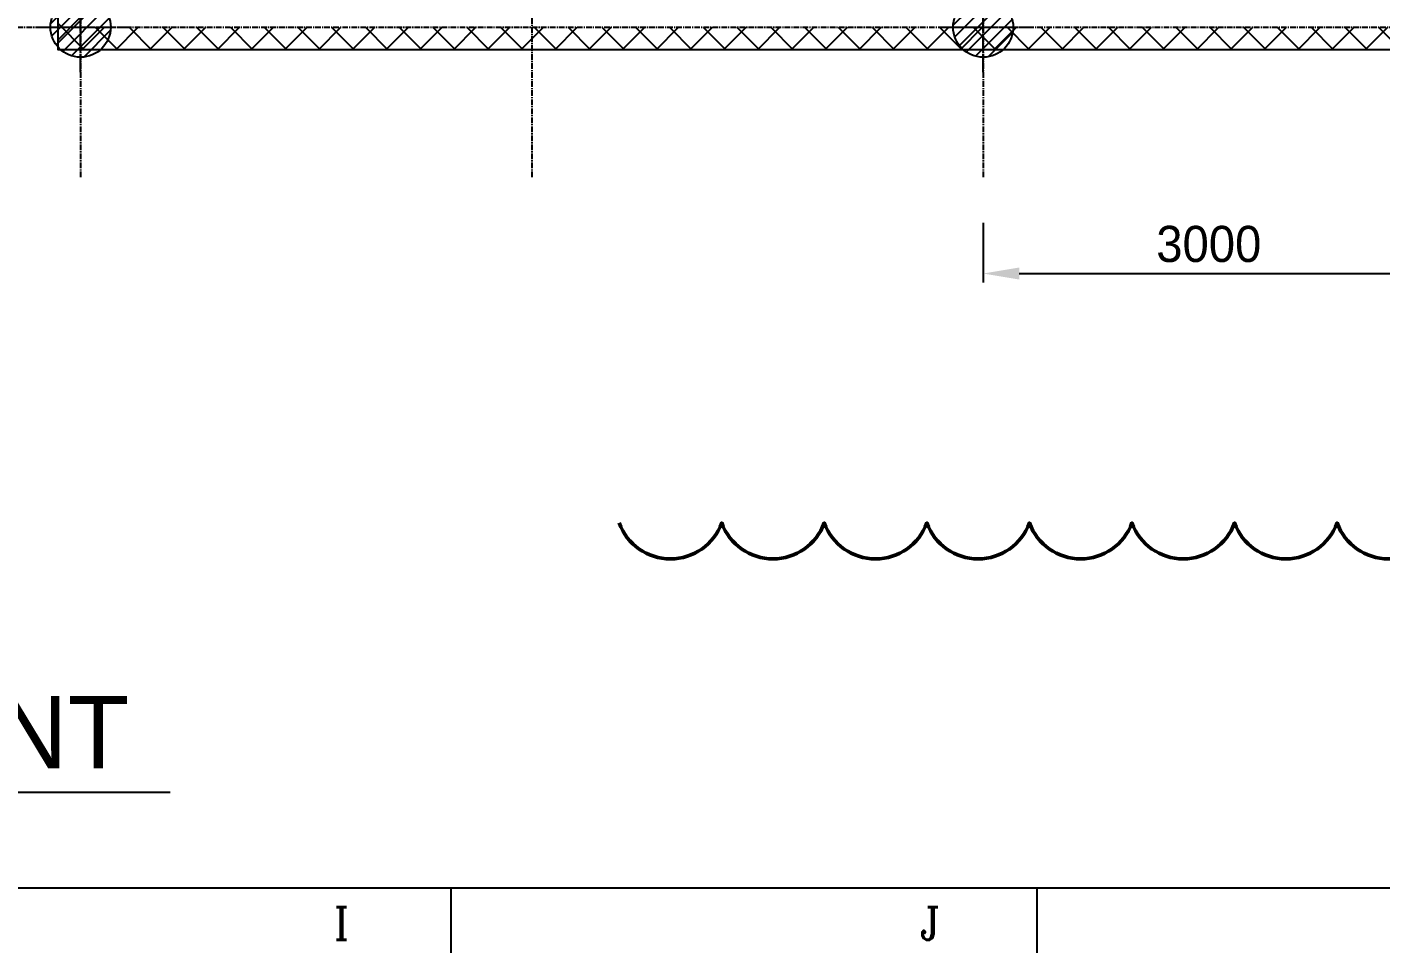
# Model space of a CAD drawing. Header units: millimetres. Extents: x 4080735 to 4152075, y -451436 to -400976.
# Drawn here: x 4114452 to 4123452, y -450812 to -444662 of the extents above; entities that cross this region are included whole.
import ezdxf
from ezdxf.enums import TextEntityAlignment as Align

# ---------------------------------------------------------------- set-up
doc = ezdxf.new("R2010")
doc.units = ezdxf.units.MM
doc.header["$LTSCALE"] = 60
for name, pattern in [('120', [23, 20, -1, 1, -1]), ('CEN', [62, 60, -1, 0, -1]), ('CENTER', [2, 1.25, -0.25, 0.25, -0.25])]:
    doc.linetypes.add(name, pattern=pattern)
doc.layers.get('Defpoints').update_dxf_attribs({"color": 140})
for name, color, linetype in [('1', 7, 'Continuous'), ('1CEN', 1, 'CEN'), ('1ST FL FW1-2', 3, 'Continuous'), ('CEN', 1, 'CENTER'), ('DIM-SCALE', 7, 'Continuous'), ('PILE', 4, 'Continuous'), ('TAN-TIT', 30, 'Continuous'), ('TITLE', 7, 'Continuous')]:
    doc.layers.add(name, color=color, linetype=linetype)
doc.layers.add('C_REV', color=4, linetype='Continuous', lineweight=50)
doc.styles.add('Arial', font='arial.ttf')
doc.styles.add('COM', font='COMPLEX', dxfattribs={"height": 5})
doc.styles.add('돋움', font='')
doc.styles.get('돋움').set_extended_font_data('Dotum')
doc.dimstyles.new('일반도면_0060', dxfattribs={"dimtxt": 240, "dimasz": 240, "dimexe": 60, "dimexo": 300, "dimgap": 75, "dimtad": 1, "dimdec": 0, "dimzin": 0, "dimdsep": 46, "dimtxsty": '돋움', "dimcen": -300, "dimclrd": 7, "dimclre": 7, "dimclrt": 2, "dimadec": 8, "dimazin": 0, "dimtfac": 1, "dimtdec": 0, "dimtix": 1, "dimtmove": 2, "dimatfit": 3, "dimfxl": 1, "dimtolj": 1, "dimtzin": 0, "dimarcsym": 0})

# ---------------------------------------------------------------- blocks, each defined once
blk = doc.blocks.new('406.9X9')
at = {"layer": 'PILE', "linetype": 'ByBlock'}
h = blk.add_hatch(dxfattribs=at)
h.set_pattern_fill('ANSI31', color=256, scale=500, style=0)
h.set_pattern_definition([(45, (0, 0), (-44.19417382415921, 44.19417382415922), [])])
edge = h.paths.add_edge_path()
edge.add_arc((0, 0), 200, 0, 360)
at = {"layer": 'CEN', "linetype": '120', "ltscale": 0.1}
for p, q in [((-2.041279203118641e-13, -300.0000000002728), (1.36932592852984e-13, 299.9999999997272)), ((-300.0000000006585, -9.311919391659459e-10), (299.9999999993414, -9.314477345508195e-10))]:
    blk.add_line(p, q, dxfattribs=at)
at = {"layer": 'PILE', "linetype": 'ByBlock'}
blk.add_circle((0, 0), 200, dxfattribs=at)
blk = doc.blocks.new('*D67')
at = {"layer": 'Defpoints', "color": 0}
for p in [(4123807.760404488, -444962.0759087487), (4120807.760404488, -445662.0759087484), (4123807.760404488, -446299.1615358116)]:
    blk.add_point(p, dxfattribs=at)
at = {"layer": 'DIM-SCALE', "color": 7, "lineweight": -2}
for p, q in [((4123807.760404488, -445262.0759087487), (4123807.760404488, -446359.1615358116)), ((4120807.760404488, -445962.0759087484), (4120807.760404488, -446359.1615358116)), ((4121047.760404488, -446299.1615358116), (4123567.760404488, -446299.1615358116))]:
    blk.add_line(p, q, dxfattribs=at)
at = {"layer": 'DIM-SCALE', "color": 7}
for points in [[(4121047.760404488, -446259.1615358116), (4121047.760404488, -446339.1615358116), (4120807.760404488, -446299.1615358116)], [(4123567.760404488, -446259.1615358116), (4123567.760404488, -446339.1615358116), (4123807.760404488, -446299.1615358116)]]:
    blk.add_solid(points, dxfattribs=at)
at = {"layer": 'DIM-SCALE', "color": 2, "insert": (4122307.760404488, -446103.9987135592), "char_height": 240, "attachment_point": 5, "style": '돋움'}
blk.add_mtext('\\A1;3000', dxfattribs=at)
blk = doc.blocks.new('BORDER')
at = {"layer": 'TAN-TIT'}
for p, q in [((4976.551724135876, 3520), (232823.4482758641, 3520)), ((121784.1379310042, 3520), (121784.1379310042, 2077.931034486741)), ((134762.7586206496, 3520), (134762.7586206496, 2077.931034486741))]:
    blk.add_line(p, q, dxfattribs=at)
at = {"layer": 'TAN-TIT', "style": 'COM'}
for s, p in [('I', (119188.4137930274, 2366.344827588648)), ('J', (132167.0344827771, 2366.344827588648))]:
    blk.add_text(s, height=721.0344827586206, dxfattribs=at).set_placement(p)

msp = doc.modelspace()

# ---------------------------------------------------------------- hatches: boundary and pattern name
at = {"layer": '1ST FL FW1-2'}
h = msp.add_hatch(dxfattribs=at)
h.set_pattern_fill('ANSI37', color=8, scale=50)
h.set_pattern_definition([(45, (-108366.3274922878, 160913.1576123672), (-112.2532015133644, 112.2532015133644), []), (135, (-108366.3274922878, 160913.1576123672), (-112.2532015133644, -112.2532015133644), [])])
h.paths.add_polyline_path([(4099657.7604045, -438662.0035934295), (4099657.759681344, -438812.0035934278), (4114657.760404503, -438812.0751857657), (4114657.760404503, -444812.0035934268), (4129957.600489838, -444812.003593602), (4129973.760319165, -429662.1635933397), (4129823.760404499, -429662.0035934308), (4129807.760404504, -444662.0035936003), (4114807.760404503, -444662.0035934286), (4114807.760404503, -438662.0759089188)])

# ---------------------------------------------------------------- linework, layer by layer
at = {"layer": '1CEN', "color": 1, "linetype": 'CENTER', "ltscale": 0.5}
for p, q in [((4114807.760404488, -407162.0759087493), (4114807.760404488, -445662.0759087484)), ((4117807.760404488, -407162.0759087493), (4117807.760404488, -445662.0759087484)), ((4120807.760404488, -407162.0759087493), (4120807.760404488, -445662.0759087484)), ((4093807.760404488, -444662.0759087484), (4130807.760404488, -444662.0759087484))]:
    msp.add_line(p, q, dxfattribs=at)
at = {"layer": '1ST FL FW1-2', "color": 8}
msp.add_lwpolyline([(4129973.760319165, -429662.1635933397), (4129957.600489838, -444812.003593602), (4114657.760404503, -444812.0035934268), (4114657.760404503, -438812.0751857657), (4099657.759681344, -438812.0035934278)], dxfattribs=at)
at = {"layer": 'C_REV'}
msp.add_lwpolyline([(4123842.269132249, -447956.1608732349, -0.7002075382097097), (4123160.480073235, -447956.1608732349, -0.7002075382097097), (4122478.69101422, -447956.1608732349, -0.7002075382097097), (4121796.901955205, -447956.1608732349, -0.7002075382097097), (4121115.11289619, -447956.1608732349, -0.7002075382097097), (4120433.323837176, -447956.1608732349, -0.7002075382097097), (4119751.534778161, -447956.1608732349, -0.7002075382097097), (4119069.745719146, -447956.1608732349, -0.7002075382097097), (4118387.956660131, -447956.1608732349, -0.7002075382097097), (4118387.956660131, -447956.1608732349, -0.7002075382097097)], format="xyb", dxfattribs=at)
at = {"layer": 'TITLE', "color": 1, "linetype": 'Continuous'}
msp.add_line((4108003.735367406, -449745.2239395892), (4115403.738663358, -449745.2239395892), dxfattribs=at)

# ---------------------------------------------------------------- block references
at = {"layer": '1', "xscale": 0.3, "yscale": 0.3, "zscale": 0.3}
msp.add_blockref('BORDER', (4080734.842515028, -451435.5254124571), dxfattribs=at)
at = {"layer": 'DIM-SCALE'}
for p in [(4114807.760404503, -444662.0759087484), (4120807.760404488, -444662.0759087484)]:
    msp.add_blockref('406.9X9', p, dxfattribs=at)

# ---------------------------------------------------------------- texts
at = {"layer": 'TITLE', "color": 3, "ltscale": 10, "style": 'Arial'}
msp.add_text('PILE ARRANGEMENT', height=480, dxfattribs=at).set_placement((4111703.737015383, -449585.1791507637), align=Align.CENTER)

# ---------------------------------------------------------------- dimensions: what is measured, and where the dimension line sits
at = {"layer": 'DIM-SCALE'}
dim = msp.add_linear_dim(base=(4123807.760404488, -446299.1615358116), p1=(4120807.760404488, -445662.0759087484), p2=(4123807.760404488, -444962.0759087487), dimstyle='일반도면_0060', dxfattribs=at)
dim.commit()
dim.dimension.update_dxf_attribs({"geometry": '*D67', "text_midpoint": (4122307.760404488, -446103.9987135592)})

doc.saveas('drawing.dxf')
